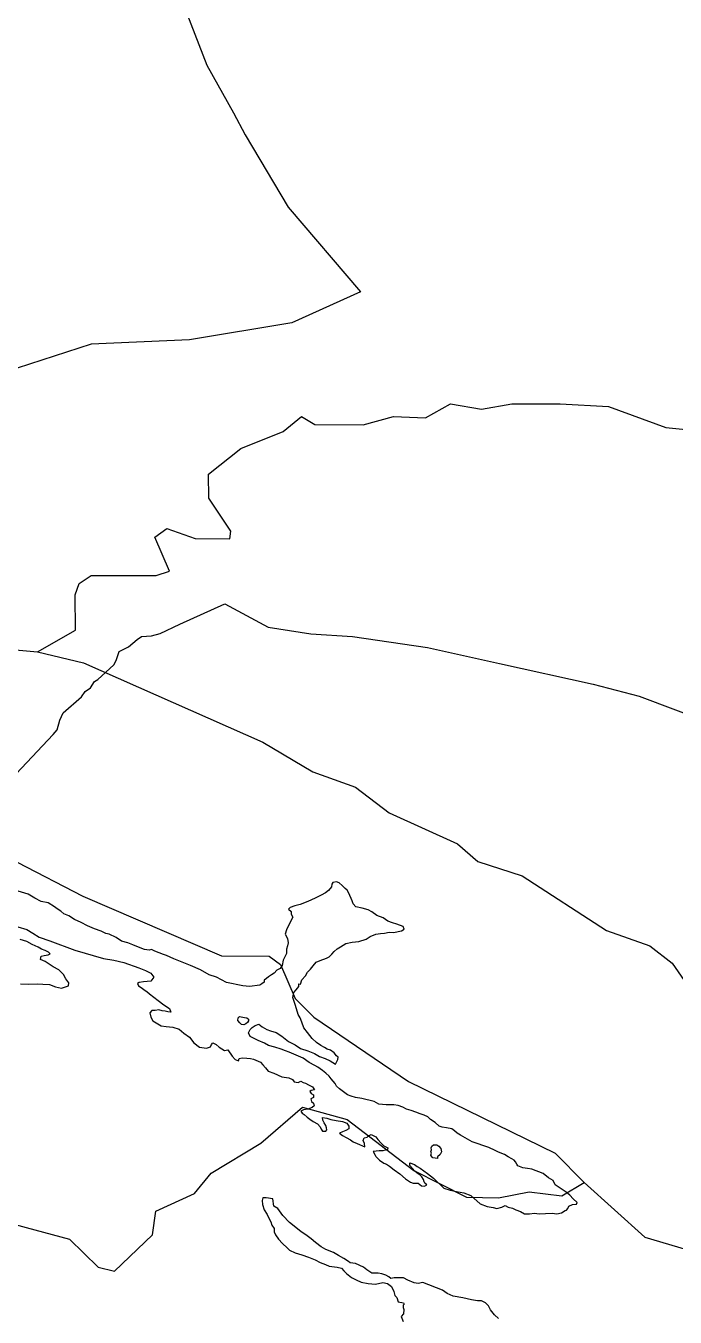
# Model space of a CAD drawing. Header units: metres. Extents: x 13.21 to 19.52, y 42.14 to 46.62.
# Drawn here: x 17.6606 to 17.7594, y 42.8175 to 43.0139 of the extents above; entities that cross this region are included whole.
import ezdxf

# ---------------------------------------------------------------- set-up
doc = ezdxf.new("R2010")
doc.units = ezdxf.units.M
doc.header["$MEASUREMENT"] = 0
doc.layers.add('CESTE', color=5, linetype='Continuous')
doc.layers.add('hr', color=9, linetype='Continuous')

msp = doc.modelspace()

# ---------------------------------------------------------------- linework, layer by layer
at = {"layer": 'CESTE'}
for points in [[(17.66239, 42.91866), (17.66817, 42.92199), (17.66812, 42.92733), (17.66873, 42.92909), (17.67056, 42.93028), (17.68043, 42.93028), (17.68244, 42.93093), (17.68023, 42.93614), (17.68204, 42.93743), (17.68637, 42.93593), (17.69163, 42.93589), (17.69176, 42.93704), (17.68843, 42.94203), (17.68838, 42.94568), (17.69328, 42.94961), (17.69975, 42.95219), (17.70254, 42.95449), (17.70458, 42.95328), (17.7119, 42.9532), (17.71654, 42.95446), (17.72137, 42.95426), (17.7252, 42.95638), (17.7299, 42.9556), (17.73453, 42.9564), (17.74188, 42.95639), (17.74921, 42.956), (17.75792, 42.95281), (17.76762, 42.95183)], [(17.62872, 42.93165), (17.63269, 42.92959), (17.64427, 42.92668), (17.65508, 42.91935), (17.66239, 42.91866)], [(17.61434, 42.92981), (17.61381, 42.92796), (17.6146, 42.92646), (17.61893, 42.9246), (17.62369, 42.92396), (17.62304, 42.92045), (17.62497, 42.91717), (17.63483, 42.91188), (17.63811, 42.90918), (17.63783, 42.90566), (17.64236, 42.9015), (17.64387, 42.89807), (17.64651, 42.89508), (17.65929, 42.88669), (17.66926, 42.88155), (17.69037, 42.87247), (17.69763, 42.8724), (17.69936, 42.87113), (17.70155, 42.86598), (17.70442, 42.86311), (17.71878, 42.85335), (17.74112, 42.84242), (17.74554, 42.83799)], [(17.66239, 42.91866), (17.66939, 42.91702), (17.69663, 42.90494), (17.70423, 42.90041), (17.71072, 42.89808), (17.71585, 42.89422), (17.72625, 42.88949), (17.72936, 42.88679), (17.73609, 42.88463), (17.74893, 42.87632), (17.75552, 42.87396), (17.75889, 42.87136), (17.76222, 42.86658), (17.76552, 42.8638), (17.7649, 42.86053), (17.76738, 42.85547), (17.77248, 42.85177), (17.77175, 42.85003), (17.76863, 42.84723), (17.76842, 42.84537), (17.76961, 42.84392), (17.77408, 42.84233), (17.78832, 42.83981), (17.80882, 42.83077)], [(17.65347, 42.83304), (17.66724, 42.82937), (17.67161, 42.82509), (17.67411, 42.82448), (17.67989, 42.83002), (17.68039, 42.8336), (17.68625, 42.83633), (17.68879, 42.83942), (17.69634, 42.84397), (17.7027, 42.84946), (17.70946, 42.84758), (17.71961, 42.8398), (17.72764, 42.83573), (17.73247, 42.83566), (17.73717, 42.83658), (17.7421, 42.83597), (17.74554, 42.83799)], [(17.74554, 42.83799), (17.75477, 42.82965), (17.76384, 42.82698), (17.77595, 42.82077)]]:
    msp.add_lwpolyline(points, dxfattribs=at)
at = {"layer": 'hr'}
for points in [[(17.68325, 43.02052), (17.68813, 43.0079), (17.6922, 43.00067), (17.69397, 42.99733), (17.70049, 42.9863), (17.7115, 42.97341), (17.70104, 42.96871), (17.68549, 42.96614), (17.67054, 42.96546), (17.65174, 42.95938)], [(17.65425, 42.895), (17.66477, 42.90609), (17.66536, 42.9068), (17.66577, 42.9083), (17.6663, 42.9094), (17.66907, 42.91185), (17.66961, 42.91264), (17.67045, 42.91322), (17.67103, 42.91416), (17.67157, 42.9145), (17.67401, 42.91671), (17.67434, 42.91738), (17.6748, 42.91874), (17.67624, 42.91944), (17.67753, 42.92056), (17.67819, 42.92103), (17.67973, 42.92112), (17.68101, 42.92149), (17.68404, 42.92289), (17.69085, 42.92597), (17.69747, 42.92242), (17.70396, 42.92142), (17.71027, 42.92103), (17.72167, 42.91934), (17.73262, 42.91693), (17.74691, 42.91379), (17.7539, 42.91195), (17.76452, 42.90796)], [(17.65939, 42.87684), (17.66074, 42.87648), (17.66165, 42.87591), (17.66264, 42.87531), (17.66425, 42.87475), (17.66806, 42.87331), (17.66962, 42.87286), (17.67084, 42.87251), (17.6724, 42.87205), (17.67397, 42.87178), (17.67553, 42.87146), (17.67778, 42.87065), (17.67881, 42.87024), (17.6796, 42.8698), (17.68007, 42.86919), (17.6796, 42.86861), (17.6785, 42.86852), (17.67782, 42.86842), (17.67757, 42.86824), (17.67776, 42.86789), (17.67829, 42.86755), (17.67861, 42.86726), (17.67899, 42.86701), (17.6794, 42.86669), (17.68074, 42.86568), (17.68158, 42.865), (17.68243, 42.86445), (17.68265, 42.86387), (17.68219, 42.86394), (17.68181, 42.86406), (17.68135, 42.8641), (17.68081, 42.86423), (17.68025, 42.86414), (17.67978, 42.86412), (17.67944, 42.86377), (17.67963, 42.86312), (17.67991, 42.86257), (17.6812, 42.86179), (17.68197, 42.8617), (17.68298, 42.86158), (17.68394, 42.86129), (17.68461, 42.8607), (17.68552, 42.86008), (17.68617, 42.85921), (17.68704, 42.85855), (17.68808, 42.8584), (17.68867, 42.85862), (17.68883, 42.85897), (17.68907, 42.8592), (17.68957, 42.85895), (17.69002, 42.85858), (17.6908, 42.85808), (17.69132, 42.85815), (17.69199, 42.85717), (17.69242, 42.85668), (17.69296, 42.85646), (17.69305, 42.85685), (17.69352, 42.85694), (17.69421, 42.8569), (17.69477, 42.85683), (17.69524, 42.85676), (17.6963, 42.85628), (17.69667, 42.85589), (17.69708, 42.85542), (17.69746, 42.85492), (17.69831, 42.85459), (17.69956, 42.85405), (17.70061, 42.85392), (17.70117, 42.85364), (17.70143, 42.85327), (17.702, 42.85318), (17.70242, 42.85339), (17.7028, 42.85321), (17.70315, 42.85307), (17.70359, 42.85282), (17.70418, 42.85255), (17.7045, 42.85205), (17.70402, 42.85196), (17.70381, 42.85184), (17.70402, 42.85152), (17.70434, 42.85129), (17.70435, 42.85092), (17.70394, 42.85072), (17.70403, 42.8503), (17.70435, 42.85005), (17.70447, 42.84966), (17.70413, 42.84939), (17.70351, 42.84911), (17.70281, 42.84902), (17.70241, 42.84881), (17.70261, 42.84854), (17.70295, 42.84831), (17.70338, 42.84794), (17.70382, 42.84763), (17.70429, 42.84726), (17.70495, 42.84689), (17.70538, 42.84646), (17.70554, 42.84608), (17.70573, 42.8458), (17.70621, 42.8458), (17.70639, 42.84601), (17.70635, 42.84631), (17.70623, 42.84665), (17.706, 42.84708), (17.70579, 42.84747), (17.70573, 42.84789), (17.70636, 42.84779), (17.70698, 42.84757), (17.70782, 42.84739), (17.70876, 42.84728), (17.70944, 42.84698), (17.70973, 42.84654), (17.70973, 42.84615), (17.70929, 42.84588), (17.70879, 42.84567), (17.7083, 42.84548), (17.70879, 42.84512), (17.70933, 42.84485), (17.70998, 42.84448), (17.71038, 42.84419), (17.71099, 42.84391), (17.71218, 42.84339), (17.71211, 42.84389), (17.71191, 42.84437), (17.71207, 42.84476), (17.71251, 42.84486), (17.71273, 42.84506), (17.71313, 42.84527), (17.71385, 42.84495), (17.71414, 42.84454), (17.71466, 42.84394), (17.71505, 42.84358), (17.71564, 42.84326), (17.7156, 42.84298), (17.71489, 42.8428), (17.71435, 42.8428), (17.71344, 42.8427), (17.71375, 42.84214), (17.71384, 42.84192), (17.71413, 42.84161), (17.71438, 42.84137), (17.71506, 42.84091), (17.71548, 42.84075), (17.7159, 42.84045), (17.71661, 42.83992), (17.7175, 42.83931), (17.71834, 42.83854), (17.71909, 42.83802), (17.71951, 42.83789), (17.72027, 42.8379), (17.72077, 42.8375), (17.72123, 42.83744), (17.72161, 42.83762), (17.7213, 42.83786), (17.72117, 42.83807), (17.72109, 42.83846), (17.72085, 42.83883), (17.72051, 42.83914), (17.7201, 42.83942), (17.71978, 42.8397), (17.7194, 42.84013), (17.719, 42.84056), (17.71903, 42.84095), (17.71971, 42.84072), (17.7201, 42.84043), (17.72056, 42.84015), (17.72115, 42.83976), (17.72171, 42.83933), (17.7226, 42.83864), (17.72306, 42.83821), (17.72363, 42.83768), (17.7242, 42.83713), (17.72512, 42.8368), (17.72613, 42.83662), (17.72722, 42.83639), (17.72831, 42.83603), (17.72972, 42.83475), (17.73079, 42.83434), (17.73169, 42.8342), (17.73226, 42.83404), (17.733, 42.83421), (17.7335, 42.83446), (17.73397, 42.83421), (17.73463, 42.83407), (17.73512, 42.83384), (17.73584, 42.83355), (17.73647, 42.83323), (17.73719, 42.83321), (17.73796, 42.83334), (17.73868, 42.83323), (17.73965, 42.83328), (17.74065, 42.83331), (17.74134, 42.83324), (17.74208, 42.83338), (17.74264, 42.8337), (17.74284, 42.83379), (17.74302, 42.83404), (17.7432, 42.83437), (17.74376, 42.83464), (17.74436, 42.83471), (17.74448, 42.83496), (17.74386, 42.83548), (17.74335, 42.83608), (17.74277, 42.83649), (17.74201, 42.83702), (17.7411, 42.83763), (17.74079, 42.83829), (17.7401, 42.8387), (17.73927, 42.83937), (17.73754, 42.84003), (17.73689, 42.8401), (17.73617, 42.84019), (17.73542, 42.8405), (17.7353, 42.84075), (17.7351, 42.84112), (17.73489, 42.8414), (17.73453, 42.8416), (17.73398, 42.8419), (17.73342, 42.84226), (17.73251, 42.84258), (17.73197, 42.84286), (17.73104, 42.84329), (17.72851, 42.84415), (17.72672, 42.84518), (17.7262, 42.8455), (17.72582, 42.84582), (17.72538, 42.84616), (17.7246, 42.84632), (17.72395, 42.84641), (17.72348, 42.84657), (17.72287, 42.84709), (17.72216, 42.84758), (17.72176, 42.84799), (17.72119, 42.84824), (17.72059, 42.84844), (17.71991, 42.84866), (17.71922, 42.84894), (17.7185, 42.84915), (17.71794, 42.84944), (17.71725, 42.84969), (17.71656, 42.84978), (17.71541, 42.84978), (17.71429, 42.84991), (17.71356, 42.8503), (17.71173, 42.85076), (17.71076, 42.85091), (17.71006, 42.85109), (17.70951, 42.85132), (17.70891, 42.85177), (17.70832, 42.85222), (17.70784, 42.85262), (17.70763, 42.85302), (17.70734, 42.8534), (17.70706, 42.85377), (17.70672, 42.85413), (17.70621, 42.85463), (17.70571, 42.85502), (17.705, 42.85554), (17.70456, 42.85579), (17.70371, 42.85623), (17.7028, 42.85687), (17.70209, 42.85719), (17.70136, 42.8575), (17.70068, 42.8578), (17.70011, 42.85803), (17.69945, 42.85828), (17.69849, 42.85855), (17.69752, 42.85881), (17.69689, 42.85915), (17.69596, 42.8596), (17.69473, 42.86019), (17.69449, 42.86074), (17.69471, 42.86125), (17.69504, 42.86157), (17.69548, 42.86184), (17.69604, 42.86207), (17.69657, 42.86164), (17.69724, 42.86125), (17.69782, 42.86107), (17.69869, 42.86077), (17.69952, 42.86025), (17.70057, 42.85941), (17.70158, 42.85891), (17.70236, 42.85838), (17.70348, 42.85802), (17.70452, 42.85759), (17.70527, 42.85713), (17.70614, 42.85683), (17.70687, 42.85647), (17.70768, 42.85597), (17.70796, 42.85647), (17.70805, 42.8567), (17.70811, 42.85705), (17.70786, 42.85727), (17.70752, 42.85768), (17.70692, 42.8581), (17.70641, 42.85825), (17.70601, 42.8585), (17.70545, 42.8588), (17.70482, 42.85926), (17.70413, 42.85987), (17.70344, 42.86078), (17.70291, 42.86152), (17.70256, 42.86238), (17.70234, 42.863), (17.70203, 42.86353), (17.70164, 42.86488), (17.70123, 42.86614), (17.70139, 42.86687), (17.70173, 42.86726), (17.70211, 42.86781), (17.70211, 42.8682), (17.70236, 42.86815), (17.70257, 42.86881), (17.70312, 42.86942), (17.70344, 42.86996), (17.70388, 42.8704), (17.70428, 42.87091), (17.70478, 42.8715), (17.70538, 42.87176), (17.70631, 42.8721), (17.70675, 42.87228), (17.70713, 42.87272), (17.70752, 42.87313), (17.70796, 42.87353), (17.70847, 42.87384), (17.70927, 42.87433), (17.71023, 42.87451), (17.71124, 42.87465), (17.71236, 42.87499), (17.71298, 42.87537), (17.71385, 42.87575), (17.71457, 42.87585), (17.71517, 42.87589), (17.71586, 42.87604), (17.71651, 42.87602), (17.71773, 42.87625), (17.71817, 42.87652), (17.71797, 42.87689), (17.71704, 42.87725), (17.71635, 42.87745), (17.71566, 42.87775), (17.71494, 42.87823), (17.71401, 42.8786), (17.71324, 42.87912), (17.71269, 42.87947), (17.71175, 42.87972), (17.71078, 42.8799), (17.7104, 42.88037), (17.71025, 42.88083), (17.70974, 42.882), (17.70946, 42.88245), (17.70916, 42.88271), (17.70871, 42.88314), (17.70824, 42.88353), (17.70786, 42.88369), (17.7073, 42.88359), (17.70714, 42.88334), (17.70708, 42.88295), (17.70664, 42.88238), (17.70618, 42.88203), (17.7055, 42.88167), (17.70462, 42.88123), (17.70347, 42.88072), (17.70235, 42.88028), (17.70151, 42.88008), (17.70079, 42.87982), (17.70057, 42.87957), (17.70097, 42.87921), (17.70095, 42.87877), (17.7012, 42.87834), (17.70052, 42.87694), (17.70024, 42.87639), (17.70003, 42.87574), (17.70038, 42.8751), (17.70052, 42.87444), (17.70038, 42.87397), (17.70025, 42.87346), (17.70025, 42.8728), (17.70009, 42.87252), (17.69972, 42.87177), (17.69957, 42.871), (17.69928, 42.87054), (17.69879, 42.87025), (17.69839, 42.86984), (17.69797, 42.86954), (17.69752, 42.86926), (17.69721, 42.86901), (17.69686, 42.86875), (17.69686, 42.86844), (17.69649, 42.8682), (17.69618, 42.868), (17.69462, 42.86779), (17.69362, 42.86788), (17.69114, 42.86841), (17.68961, 42.8692), (17.68849, 42.86954), (17.68717, 42.8703), (17.68563, 42.87096), (17.68466, 42.87137), (17.68312, 42.87198), (17.68202, 42.8725), (17.68152, 42.87266), (17.68089, 42.87291), (17.6802, 42.87316), (17.67974, 42.87341), (17.67935, 42.87334), (17.67867, 42.87343), (17.67801, 42.87368), (17.67688, 42.87411), (17.67611, 42.87441), (17.67514, 42.8747), (17.67433, 42.87523), (17.67328, 42.87575), (17.67276, 42.87585), (17.67207, 42.8762), (17.67104, 42.87657), (17.67, 42.87701), (17.66902, 42.87752), (17.66803, 42.87798), (17.66713, 42.87853), (17.66637, 42.87884), (17.66594, 42.87925), (17.66538, 42.8796), (17.66497, 42.87991), (17.66399, 42.88052), (17.66293, 42.88072), (17.66195, 42.88124), (17.66095, 42.88183), (17.65942, 42.88231)], [(17.65981, 42.86819), (17.66108, 42.86815), (17.66233, 42.8682), (17.66321, 42.86813), (17.66418, 42.86807), (17.66511, 42.86775), (17.66601, 42.86753), (17.66711, 42.86791), (17.66714, 42.86833), (17.66671, 42.86894), (17.66632, 42.86961), (17.66561, 42.87034), (17.66478, 42.87079), (17.66353, 42.87157), (17.66284, 42.87191), (17.66294, 42.87241), (17.66341, 42.8725), (17.66401, 42.87262), (17.66431, 42.87274), (17.66403, 42.87299), (17.66354, 42.87324), (17.663, 42.87346), (17.66247, 42.87376), (17.66156, 42.8742), (17.66075, 42.87461), (17.65974, 42.87494)], [(17.7325, 42.81731), (17.73188, 42.81785), (17.73126, 42.81862), (17.73095, 42.81925), (17.73052, 42.81966), (17.72991, 42.81997), (17.72929, 42.82001), (17.72837, 42.82015), (17.72707, 42.82042), (17.7256, 42.82069), (17.72467, 42.82109), (17.72399, 42.82159), (17.72097, 42.82278), (17.7203, 42.82264), (17.71968, 42.82273), (17.71869, 42.82314), (17.71802, 42.8235), (17.7166, 42.82349), (17.71611, 42.82336), (17.7158, 42.82363), (17.71537, 42.8239), (17.71475, 42.82408), (17.7142, 42.82421), (17.71346, 42.82417), (17.71321, 42.82417), (17.71247, 42.82471), (17.71198, 42.82511), (17.71075, 42.82565), (17.70995, 42.82574), (17.7097, 42.82597), (17.70896, 42.82642), (17.70816, 42.82687), (17.70742, 42.82732), (17.70624, 42.82777), (17.7055, 42.82822), (17.70464, 42.82885), (17.70402, 42.8294), (17.7034, 42.82989), (17.70242, 42.83052), (17.70069, 42.8319), (17.6997, 42.83294), (17.69895, 42.83402), (17.69834, 42.83439), (17.69815, 42.83552), (17.69716, 42.83565), (17.69667, 42.83565), (17.69655, 42.83524), (17.69661, 42.83465), (17.69686, 42.83384), (17.6973, 42.83311), (17.69761, 42.83244), (17.69786, 42.83198), (17.69804, 42.83149), (17.69835, 42.83099), (17.69836, 42.83049), (17.6986, 42.83004), (17.69904, 42.82936), (17.69966, 42.82868), (17.70034, 42.82805), (17.70071, 42.82769), (17.70157, 42.82728), (17.70256, 42.82697), (17.7036, 42.82661), (17.70459, 42.8262), (17.70539, 42.82584), (17.70619, 42.82553), (17.70675, 42.82526), (17.70798, 42.82513), (17.7086, 42.82495), (17.70897, 42.82454), (17.7094, 42.82413), (17.71014, 42.82355), (17.71082, 42.82319), (17.71162, 42.82283), (17.71267, 42.8226), (17.71378, 42.82251), (17.71488, 42.82279), (17.71562, 42.82261), (17.71624, 42.82216), (17.71655, 42.82143), (17.71674, 42.8208), (17.71705, 42.82048), (17.71723, 42.81981), (17.71803, 42.81967), (17.71816, 42.81949), (17.71797, 42.81935), (17.71797, 42.81899), (17.7181, 42.81867), (17.71804, 42.818), (17.71767, 42.81759), (17.71798, 42.81686)]]:
    msp.add_lwpolyline(points, dxfattribs=at)
for points in [[(17.69312, 42.86322), (17.69387, 42.86309), (17.69422, 42.863), (17.69447, 42.86284), (17.69446, 42.86256), (17.69434, 42.86231), (17.69406, 42.86212), (17.69375, 42.86195), (17.69338, 42.86203), (17.69313, 42.86224), (17.69287, 42.86262), (17.69291, 42.86304), (17.69312, 42.86322)], [(17.72319, 42.84165), (17.72253, 42.84172), (17.7224, 42.84184), (17.72219, 42.84213), (17.72228, 42.84245), (17.72219, 42.84264), (17.72228, 42.84295), (17.72225, 42.84323), (17.72237, 42.84353), (17.72261, 42.84369), (17.72309, 42.84369), (17.72343, 42.84349), (17.72374, 42.84316), (17.72384, 42.84264), (17.72362, 42.84225), (17.72322, 42.84189), (17.72319, 42.84165)]]:
    msp.add_lwpolyline(points, close=True, dxfattribs=at)

doc.saveas('drawing.dxf')
